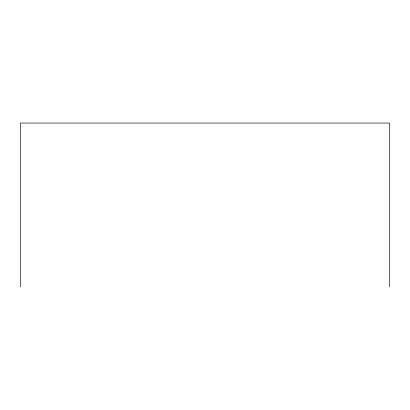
<?xml version="1.0" encoding="UTF-8"?>
<svg xmlns="http://www.w3.org/2000/svg" width="410" height="410" viewBox="0 0 410 410"><rect width="100%" height="100%" fill="white"/><g stroke="black" fill="none" stroke-linecap="round" stroke-linejoin="round"><path stroke-width="0.61" d="M389.5 286.944L389.5 123.056L20.5 123.056L20.5 286.944"/></g></svg>
